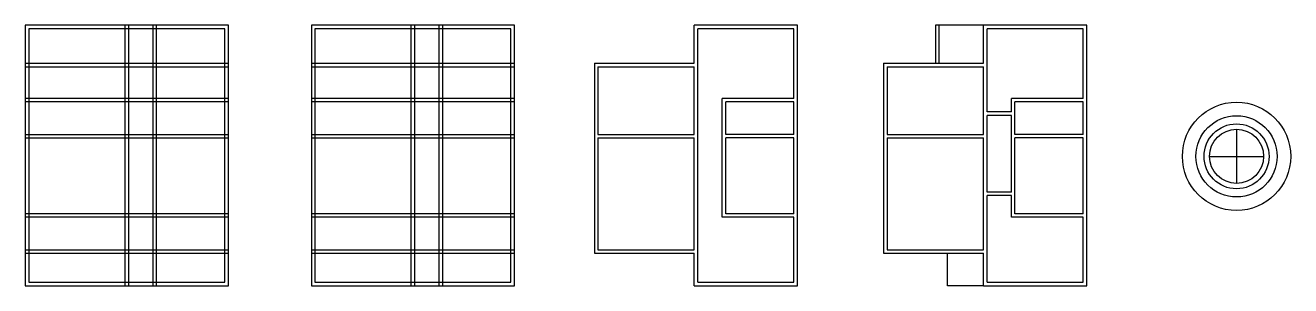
# Model space of a CAD drawing. Header units: millimetres. Extents: x 1197 to 5870, y 943 to 1905.
import ezdxf

# ---------------------------------------------------------------- set-up
doc = ezdxf.new("R2010")
doc.units = ezdxf.units.MM

msp = doc.modelspace()

# ---------------------------------------------------------------- linework, layer by layer
for p, q in [((1946.5, 1904.6), (1196.5, 1904.6)), ((1196.5, 1904.6), (1196.5, 942.6)), ((1933.5, 1891.6), (1209.5, 1891.6)), ((1209.5, 1891.6), (1209.5, 955.6)), ((1565.5, 942.6), (1565.5, 1904.6)), ((1578.5, 942.6), (1578.5, 1904.6)), ((1668.5, 942.6), (1668.5, 1904.6)), ((1681.5, 942.6), (1681.5, 1904.6)), ((1933.5, 955.6), (1933.5, 1891.6)), ((1946.5, 942.6), (1946.5, 1904.6)), ((3003.2, 1904.6), (2253.2, 1904.6)), ((2253.2, 1904.6), (2253.2, 942.6)), ((2990.2, 1891.6), (2266.2, 1891.6)), ((2266.2, 1891.6), (2266.2, 955.6)), ((2622.2, 942.6), (2622.2, 1904.6)), ((2635.2, 942.6), (2635.2, 1904.6)), ((2725.2, 942.6), (2725.2, 1904.6)), ((2738.2, 942.6), (2738.2, 1904.6)), ((2990.2, 955.6), (2990.2, 1891.6)), ((3003.2, 942.6), (3003.2, 1904.6)), ((4048.3, 1904.6), (3667.3, 1904.6)), ((3667.3, 1764.6), (3667.3, 1904.6)), ((3680.3, 955.6), (3680.3, 1891.6)), ((4035.3, 1891.6), (3680.3, 1891.6)), ((4035.3, 1634.6), (4035.3, 1891.6)), ((4048.3, 942.6), (4048.3, 1904.6)), ((4735.5, 1904.6), (4557.5, 1904.6)), ((4557.5, 1904.6), (4557.5, 1764.6)), ((4570.5, 1904.6), (4570.5, 1764.6)), ((5116.5, 1904.6), (4735.5, 1904.6)), ((4735.5, 1764.6), (4735.5, 1904.6)), ((4748.5, 1584.6), (4748.5, 1891.6)), ((5103.5, 1891.6), (4748.5, 1891.6)), ((5103.5, 1634.6), (5103.5, 1891.6)), ((5116.5, 942.6), (5116.5, 1904.6)), ((1196.5, 1764.6), (1946.5, 1764.6)), ((1196.5, 1751.6), (1946.5, 1751.6)), ((2253.2, 1764.6), (3003.2, 1764.6)), ((2253.2, 1751.6), (3003.2, 1751.6)), ((3298.3, 1764.6), (3667.3, 1764.6)), ((3298.3, 1764.6), (3298.3, 1062.6)), ((3311.3, 1751.6), (3667.3, 1751.6)), ((3311.3, 1751.6), (3311.3, 1501.6)), ((3667.3, 1501.6), (3667.3, 1751.6)), ((4366.5, 1764.6), (4735.5, 1764.6)), ((4366.5, 1764.6), (4366.5, 1062.6)), ((4379.5, 1751.6), (4735.5, 1751.6)), ((4379.5, 1751.6), (4379.5, 1501.6)), ((4735.5, 1501.6), (4735.5, 1751.6)), ((1946.5, 1634.6), (1196.5, 1634.6)), ((1946.5, 1621.6), (1196.5, 1621.6)), ((3003.2, 1634.6), (2253.2, 1634.6)), ((3003.2, 1621.6), (2253.2, 1621.6)), ((3770.3, 1195.6), (3770.3, 1634.6)), ((4035.3, 1634.6), (3770.3, 1634.6)), ((3783.3, 1501.6), (3783.3, 1621.6)), ((4035.3, 1621.6), (3783.3, 1621.6)), ((4035.3, 1501.6), (4035.3, 1621.6)), ((4838.5, 1584.6), (4838.5, 1634.6)), ((5103.5, 1634.6), (4838.5, 1634.6)), ((4851.5, 1501.6), (4851.5, 1621.6)), ((5103.5, 1621.6), (4851.5, 1621.6)), ((5103.5, 1501.6), (5103.5, 1621.6)), ((4838.5, 1584.6), (4748.5, 1584.6)), ((4748.5, 1288.6), (4748.5, 1571.6)), ((4838.5, 1571.6), (4748.5, 1571.6)), ((4838.5, 1288.6), (4838.5, 1571.6)), ((1196.5, 1501.6), (1946.5, 1501.6)), ((2253.2, 1501.6), (3003.2, 1501.6)), ((3311.3, 1501.6), (3667.3, 1501.6)), ((4035.3, 1501.6), (3783.3, 1501.6)), ((4379.5, 1501.6), (4735.5, 1501.6)), ((5103.5, 1501.6), (4851.5, 1501.6)), ((5669.9, 1520.5), (5669.9, 1320.5)), ((1196.5, 1488.6), (1946.5, 1488.6)), ((2253.2, 1488.6), (3003.2, 1488.6)), ((3311.3, 1488.6), (3667.3, 1488.6)), ((3311.3, 1488.6), (3311.3, 1075.6)), ((3667.3, 1075.6), (3667.3, 1488.6)), ((3783.3, 1208.6), (3783.3, 1488.6)), ((4035.3, 1488.6), (3783.3, 1488.6)), ((4035.3, 1208.6), (4035.3, 1488.6)), ((4379.5, 1488.6), (4735.5, 1488.6)), ((4379.5, 1488.6), (4379.5, 1075.6)), ((4735.5, 1075.6), (4735.5, 1488.6)), ((4851.5, 1208.6), (4851.5, 1488.6)), ((5103.5, 1488.6), (4851.5, 1488.6)), ((5103.5, 1208.6), (5103.5, 1488.6)), ((5569.9, 1420.5), (5769.9, 1420.5)), ((4838.5, 1288.6), (4748.5, 1288.6)), ((4748.5, 955.6), (4748.5, 1275.6)), ((4838.5, 1275.6), (4748.5, 1275.6)), ((4838.5, 1195.6), (4838.5, 1275.6)), ((1946.5, 1208.6), (1196.5, 1208.6)), ((1946.5, 1195.6), (1196.5, 1195.6)), ((3003.2, 1208.6), (2253.2, 1208.6)), ((3003.2, 1195.6), (2253.2, 1195.6)), ((4035.3, 1195.6), (3770.3, 1195.6)), ((4035.3, 1208.6), (3783.3, 1208.6)), ((4035.3, 955.6), (4035.3, 1195.6)), ((5103.5, 1195.6), (4838.5, 1195.6)), ((5103.5, 1208.6), (4851.5, 1208.6)), ((5103.5, 955.6), (5103.5, 1195.6)), ((1196.5, 1075.6), (1946.5, 1075.6)), ((2253.2, 1075.6), (3003.2, 1075.6)), ((3311.3, 1075.6), (3667.3, 1075.6)), ((4379.5, 1075.6), (4735.5, 1075.6)), ((1196.5, 1062.6), (1946.5, 1062.6)), ((2253.2, 1062.6), (3003.2, 1062.6)), ((3298.3, 1062.6), (3667.3, 1062.6)), ((3667.3, 942.6), (3667.3, 1062.6)), ((4366.5, 1062.6), (4735.5, 1062.6)), ((4602.5, 942.6), (4602.5, 1062.6)), ((4735.5, 942.6), (4735.5, 1062.6)), ((1196.5, 942.6), (1946.5, 942.6)), ((1209.5, 955.6), (1933.5, 955.6)), ((2253.2, 942.6), (3003.2, 942.6)), ((2266.2, 955.6), (2990.2, 955.6)), ((3667.3, 942.6), (4048.3, 942.6)), ((3680.3, 955.6), (4035.3, 955.6)), ((4735.5, 942.6), (4602.5, 942.6)), ((4735.5, 942.6), (5116.5, 942.6)), ((4748.5, 955.6), (5103.5, 955.6))]:
    msp.add_line(p, q)
for radius in [200, 150, 120, 100]:
    msp.add_circle((5669.9, 1420.5), radius)

doc.saveas('drawing.dxf')
